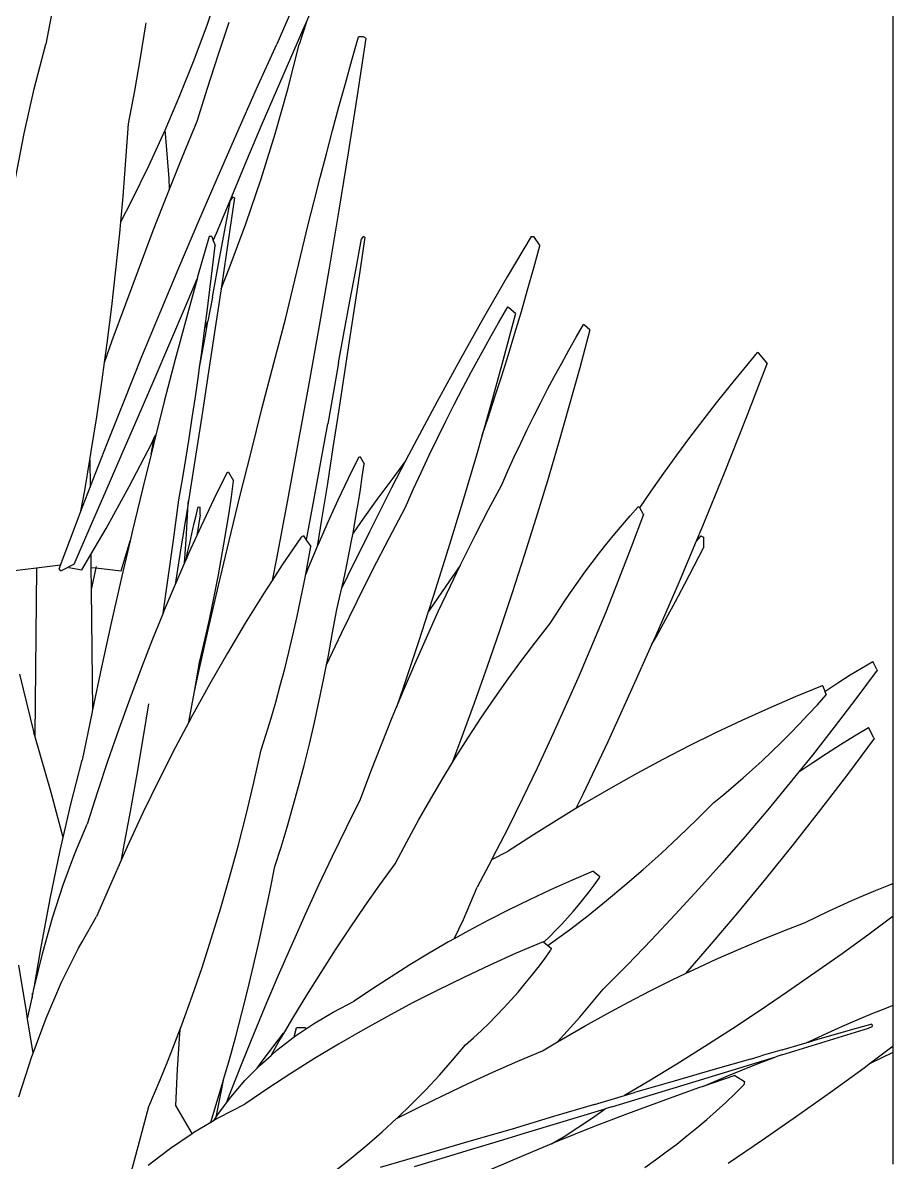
# Model space of a CAD drawing. Header units: metres. Extents: x 244.4 to 340.3, y -4.1 to 64.3.
# Drawn here: x 249.157 to 249.625, y 8.139 to 8.751 of the extents above; entities that cross this region are included whole.
import ezdxf

# ---------------------------------------------------------------- set-up
doc = ezdxf.new("R2010")
doc.units = ezdxf.units.M
doc.layers.add('Edges', color=7, linetype='Continuous')

# ---------------------------------------------------------------- blocks, each defined once
blk = doc.blocks.new('Novo+Sobrado2m fr')
for p, q in [((-5.96313, -0.92845), (-5.96313, -0.42774)), ((-6.3317, -0.4665), (-6.32511, -0.4472)), ((-6.27871, -0.4658), (-6.27157, -0.4492)), ((-6.41411, -0.45381), (-6.41853, -0.47722)), ((-6.28418, -0.45381), (-6.29443, -0.47722)), ((-6.32598, -0.48319), (-6.32004, -0.46548)), ((-6.36771, -0.48461), (-6.36486, -0.4669)), ((-6.36486, -0.4669), (-6.3647, -0.4658)), ((-6.33882, -0.48574), (-6.3317, -0.4665)), ((-6.28684, -0.48461), (-6.27918, -0.4669)), ((-6.27871, -0.4658), (-6.28235, -0.47742)), ((-6.27918, -0.4669), (-6.27871, -0.4658)), ((-6.42484, -0.50125), (-6.41853, -0.47722)), ((-6.30527, -0.50125), (-6.29443, -0.47722)), ((-6.28848, -0.50146), (-6.28235, -0.47742)), ((-6.25406, -0.48589), (-6.25051, -0.47334)), ((-6.24652, -0.47404), (-6.25124, -0.5048)), ((-6.24785, -0.47342), (-6.25051, -0.47334)), ((-6.24652, -0.47404), (-6.24785, -0.47342)), ((-6.33173, -0.50092), (-6.32598, -0.48319)), ((-6.3708, -0.50234), (-6.36771, -0.48461)), ((-6.34646, -0.50489), (-6.33882, -0.48574)), ((-6.29455, -0.50234), (-6.28684, -0.48461)), ((-6.25756, -0.49846), (-6.25406, -0.48589)), ((-6.43028, -0.52536), (-6.42484, -0.50125)), ((-6.3373, -0.51865), (-6.33173, -0.50092)), ((-6.31598, -0.52536), (-6.30527, -0.50125)), ((-6.29532, -0.52556), (-6.28848, -0.50146)), ((-6.26101, -0.51105), (-6.25756, -0.49846)), ((-6.37413, -0.52006), (-6.3708, -0.50234)), ((-6.35442, -0.52346), (-6.34646, -0.50489)), ((-6.3023, -0.52006), (-6.29455, -0.50234)), ((-6.25124, -0.5048), (-6.25612, -0.53565)), ((-6.26441, -0.52366), (-6.26101, -0.51105)), ((-6.37548, -0.53964), (-6.37413, -0.52006)), ((-6.34529, -0.53822), (-6.3373, -0.51865)), ((-6.31044, -0.53964), (-6.3023, -0.52006)), ((-6.43486, -0.54949), (-6.43028, -0.52536)), ((-6.36323, -0.54272), (-6.3546, -0.52389)), ((-6.3546, -0.52389), (-6.35442, -0.52346)), ((-6.35419, -0.52536), (-6.35442, -0.52346)), ((-6.35228, -0.54949), (-6.35419, -0.52536)), ((-6.32654, -0.54949), (-6.31598, -0.52536)), ((-6.30286, -0.54969), (-6.29532, -0.52556)), ((-6.26775, -0.53629), (-6.26441, -0.52366)), ((-6.35205, -0.55516), (-6.34529, -0.53822)), ((-6.27105, -0.54894), (-6.26775, -0.53629)), ((-6.25612, -0.53565), (-6.26116, -0.5666)), ((-6.37705, -0.55926), (-6.37548, -0.53964)), ((-6.37233, -0.56132), (-6.36323, -0.54272)), ((-6.31864, -0.55926), (-6.31044, -0.53964)), ((-6.35205, -0.55516), (-6.35228, -0.54949)), ((-6.33693, -0.57359), (-6.32654, -0.54949)), ((-6.31108, -0.57379), (-6.30286, -0.54969)), ((-6.27429, -0.5616), (-6.27105, -0.54894)), ((-6.35312, -0.55784), (-6.35205, -0.55516)), ((-6.37828, -0.57275), (-6.37705, -0.55926)), ((-6.37828, -0.57275), (-6.37233, -0.56132)), ((-6.36079, -0.57749), (-6.35312, -0.55784)), ((-6.32689, -0.57891), (-6.31864, -0.55926)), ((-6.32126, -0.57158), (-6.31927, -0.56112)), ((-6.3171, -0.55993), (-6.32051, -0.58308)), ((-6.31829, -0.55952), (-6.31927, -0.56112)), ((-6.3171, -0.55993), (-6.31829, -0.55952)), ((-6.27748, -0.57427), (-6.27429, -0.5616)), ((-6.26116, -0.5666), (-6.26635, -0.59762)), ((-6.37884, -0.57891), (-6.37828, -0.57275)), ((-6.34713, -0.59761), (-6.33693, -0.57359)), ((-6.32518, -0.59244), (-6.32126, -0.57158)), ((-6.31997, -0.59782), (-6.31108, -0.57379)), ((-6.28062, -0.58695), (-6.27748, -0.57427)), ((-6.38086, -0.59859), (-6.37884, -0.57891)), ((-6.3683, -0.59718), (-6.36079, -0.57749)), ((-6.33082, -0.58068), (-6.33697, -0.60237)), ((-6.32937, -0.58064), (-6.33082, -0.58068)), ((-6.32937, -0.58064), (-6.32855, -0.58284)), ((-6.32855, -0.58284), (-6.32689, -0.57891)), ((-6.2471, -0.58101), (-6.24983, -0.59955)), ((-6.24806, -0.58068), (-6.24884, -0.58197)), ((-6.2471, -0.58101), (-6.24806, -0.58068)), ((-6.15769, -0.58064), (-6.17055, -0.60233)), ((-6.15769, -0.58064), (-6.15652, -0.58068)), ((-6.15652, -0.58068), (-6.15313, -0.58561)), ((-6.32893, -0.59745), (-6.32753, -0.58557)), ((-6.32855, -0.58284), (-6.32753, -0.58557)), ((-6.32051, -0.58308), (-6.32398, -0.60639)), ((-6.2837, -0.59964), (-6.28062, -0.58695)), ((-6.25201, -0.59871), (-6.24884, -0.58197)), ((-6.15634, -0.59749), (-6.15313, -0.58561)), ((-6.32904, -0.61323), (-6.32518, -0.59244)), ((-6.38311, -0.61831), (-6.38086, -0.59859)), ((-6.37564, -0.61689), (-6.3683, -0.59718)), ((-6.35712, -0.62151), (-6.34713, -0.59761)), ((-6.33037, -0.60924), (-6.32893, -0.59745)), ((-6.32434, -0.60877), (-6.31997, -0.59782)), ((-6.28672, -0.61233), (-6.2837, -0.59964)), ((-6.26635, -0.59762), (-6.2717, -0.62872)), ((-6.25513, -0.61539), (-6.25201, -0.59871)), ((-6.24983, -0.59955), (-6.25261, -0.61822)), ((-6.15962, -0.60928), (-6.15634, -0.59749)), ((-6.34355, -0.61831), (-6.33728, -0.60351)), ((-6.33728, -0.60351), (-6.34303, -0.6244)), ((-6.33697, -0.60237), (-6.33728, -0.60351)), ((-6.17055, -0.60233), (-6.18328, -0.62436)), ((-6.33185, -0.62095), (-6.33037, -0.60924)), ((-6.32434, -0.60877), (-6.32751, -0.62985)), ((-6.32398, -0.60639), (-6.32434, -0.60877)), ((-6.28969, -0.62503), (-6.28672, -0.61233)), ((-6.16298, -0.62099), (-6.15962, -0.60928)), ((-6.38557, -0.63804), (-6.38311, -0.61831)), ((-6.38282, -0.63663), (-6.37564, -0.61689)), ((-6.35196, -0.63804), (-6.34355, -0.61831)), ((-6.32904, -0.61323), (-6.3314, -0.62615)), ((-6.25819, -0.63201), (-6.25513, -0.61539)), ((-6.25261, -0.61822), (-6.25544, -0.63702)), ((-6.17528, -0.6271), (-6.17032, -0.61856)), ((-6.16964, -0.61894), (-6.17032, -0.61856)), ((-6.36687, -0.64524), (-6.35712, -0.62151)), ((-6.34303, -0.6244), (-6.34902, -0.64675)), ((-6.33302, -0.62992), (-6.33185, -0.62095)), ((-6.18328, -0.62436), (-6.19586, -0.64671)), ((-6.16607, -0.62207), (-6.17289, -0.64757)), ((-6.16607, -0.62207), (-6.16964, -0.61894)), ((-6.16641, -0.63262), (-6.16298, -0.62099)), ((-6.33337, -0.63258), (-6.33302, -0.62992)), ((-6.33302, -0.62992), (-6.3314, -0.62615)), ((-6.33282, -0.63393), (-6.3314, -0.62615)), ((-6.32751, -0.62985), (-6.33111, -0.65347)), ((-6.29601, -0.64883), (-6.28969, -0.62503)), ((-6.2717, -0.62872), (-6.27721, -0.65989)), ((-6.18017, -0.63572), (-6.17528, -0.6271)), ((-6.1335, -0.63482), (-6.12952, -0.62798)), ((-6.12613, -0.63078), (-6.13159, -0.65121)), ((-6.12898, -0.62828), (-6.12952, -0.62798)), ((-6.12613, -0.63078), (-6.12898, -0.62828)), ((-6.38697, -0.64833), (-6.38282, -0.63663)), ((-6.3359, -0.65103), (-6.33282, -0.63393)), ((-6.33493, -0.64411), (-6.33337, -0.63258)), ((-6.26118, -0.64855), (-6.25819, -0.63201)), ((-6.18499, -0.64443), (-6.18017, -0.63572)), ((-6.16992, -0.64415), (-6.16641, -0.63262)), ((-6.13742, -0.64172), (-6.1335, -0.63482)), ((-6.38697, -0.64833), (-6.38557, -0.63804)), ((-6.36041, -0.6578), (-6.35196, -0.63804)), ((-6.25544, -0.63702), (-6.25832, -0.65594)), ((-6.14128, -0.64869), (-6.13742, -0.64172)), ((-6.04345, -0.65197), (-6.03599, -0.64311)), ((-6.03548, -0.6433), (-6.03599, -0.64311)), ((-6.38826, -0.6578), (-6.38697, -0.64833)), ((-6.37636, -0.66874), (-6.36687, -0.64524)), ((-6.34902, -0.64675), (-6.35493, -0.66943)), ((-6.3359, -0.65103), (-6.33493, -0.64411)), ((-6.3022, -0.67266), (-6.29601, -0.64883)), ((-6.26118, -0.64855), (-6.26412, -0.66501)), ((-6.19586, -0.64671), (-6.20829, -0.66939)), ((-6.18975, -0.65321), (-6.18499, -0.64443)), ((-6.17289, -0.64757), (-6.17993, -0.67298)), ((-6.17351, -0.6556), (-6.16992, -0.64415)), ((-6.14509, -0.65573), (-6.14128, -0.64869)), ((-6.0309, -0.64872), (-6.0423, -0.67843)), ((-6.0309, -0.64872), (-6.03548, -0.6433)), ((-6.33653, -0.65556), (-6.3359, -0.65103)), ((-6.33111, -0.65347), (-6.33477, -0.67723)), ((-6.19444, -0.66207), (-6.18975, -0.65321)), ((-6.13159, -0.65121), (-6.13722, -0.67157)), ((-6.05082, -0.66097), (-6.04345, -0.65197)), ((-6.39117, -0.67758), (-6.38826, -0.6578)), ((-6.36892, -0.67758), (-6.36041, -0.6578)), ((-6.33818, -0.66691), (-6.33653, -0.65556)), ((-6.27721, -0.65989), (-6.28286, -0.69113)), ((-6.25832, -0.65594), (-6.26125, -0.67497)), ((-6.17717, -0.66695), (-6.17351, -0.6556)), ((-6.14885, -0.66282), (-6.14509, -0.65573)), ((-6.05811, -0.6701), (-6.05082, -0.66097)), ((-6.33986, -0.67817), (-6.33818, -0.66691)), ((-6.26412, -0.66501), (-6.267, -0.68136)), ((-6.19906, -0.671), (-6.19444, -0.66207)), ((-6.18091, -0.67821), (-6.17717, -0.66695)), ((-6.15255, -0.66998), (-6.14885, -0.66282)), ((-6.38559, -0.69197), (-6.37636, -0.66874)), ((-6.35493, -0.66943), (-6.35948, -0.68741)), ((-6.30827, -0.69653), (-6.3022, -0.67266)), ((-6.20829, -0.66939), (-6.22057, -0.6924)), ((-6.20361, -0.68001), (-6.19906, -0.671)), ((-6.17993, -0.67298), (-6.18409, -0.68751)), ((-6.15619, -0.67719), (-6.15255, -0.66998)), ((-6.13722, -0.67157), (-6.14303, -0.69185)), ((-6.06532, -0.67936), (-6.05811, -0.6701)), ((-6.3943, -0.69737), (-6.39117, -0.67758)), ((-6.37747, -0.69737), (-6.36892, -0.67758)), ((-6.34158, -0.68933), (-6.33986, -0.67817)), ((-6.33477, -0.67723), (-6.33849, -0.70114)), ((-6.26125, -0.67497), (-6.26423, -0.69412)), ((-6.18409, -0.68751), (-6.18091, -0.67821)), ((-6.15978, -0.68447), (-6.15619, -0.67719)), ((-6.07243, -0.68874), (-6.06532, -0.67936)), ((-6.0423, -0.67843), (-6.05398, -0.70794)), ((-6.26989, -0.69704), (-6.267, -0.68136)), ((-6.20808, -0.68909), (-6.20361, -0.68001)), ((-6.1633, -0.6918), (-6.15978, -0.68447)), ((-6.39452, -0.71488), (-6.38559, -0.69197)), ((-6.36203, -0.69764), (-6.36086, -0.69197)), ((-6.36181, -0.69218), (-6.36043, -0.68935)), ((-6.36086, -0.69197), (-6.36043, -0.68935)), ((-6.35948, -0.68741), (-6.36075, -0.69244)), ((-6.36043, -0.68935), (-6.35948, -0.68741)), ((-6.34335, -0.70039), (-6.34158, -0.68933)), ((-6.28286, -0.69113), (-6.28867, -0.72242)), ((-6.21249, -0.69824), (-6.20808, -0.68909)), ((-6.18409, -0.68751), (-6.18717, -0.6983)), ((-6.16677, -0.69918), (-6.1633, -0.6918)), ((-6.14303, -0.69185), (-6.149, -0.71206)), ((-6.07946, -0.69825), (-6.07243, -0.68874)), ((-6.39488, -0.7008), (-6.3943, -0.69737)), ((-6.38606, -0.71716), (-6.37747, -0.69737)), ((-6.37373, -0.71509), (-6.36181, -0.69218)), ((-6.36203, -0.69764), (-6.36649, -0.71576)), ((-6.36075, -0.69244), (-6.36203, -0.69764)), ((-6.31421, -0.72042), (-6.30827, -0.69653)), ((-6.27276, -0.71267), (-6.26989, -0.69704)), ((-6.26423, -0.69412), (-6.26726, -0.71339)), ((-6.22057, -0.6924), (-6.22522, -0.70134)), ((-6.39765, -0.71716), (-6.39488, -0.7008)), ((-6.39488, -0.7008), (-6.39473, -0.71543)), ((-6.34515, -0.71135), (-6.34335, -0.70039)), ((-6.33849, -0.70114), (-6.3419, -0.72281)), ((-6.2505, -0.69946), (-6.25607, -0.71079)), ((-6.24967, -0.69917), (-6.2505, -0.69946)), ((-6.24967, -0.69917), (-6.24751, -0.70289)), ((-6.24848, -0.70979), (-6.24751, -0.70289)), ((-6.22522, -0.70134), (-6.2327, -0.71572)), ((-6.22522, -0.70134), (-6.23211, -0.7105)), ((-6.21682, -0.70746), (-6.21249, -0.69824)), ((-6.18717, -0.6983), (-6.19463, -0.72353)), ((-6.17019, -0.70662), (-6.16677, -0.69918)), ((-6.0864, -0.70788), (-6.07946, -0.69825)), ((-6.32135, -0.7078), (-6.3283, -0.72195)), ((-6.32031, -0.70744), (-6.32135, -0.7078)), ((-6.32031, -0.70744), (-6.31762, -0.71208)), ((-6.2495, -0.71662), (-6.24848, -0.70979)), ((-6.22108, -0.71675), (-6.21682, -0.70746)), ((-6.17354, -0.71412), (-6.17019, -0.70662)), ((-6.09325, -0.71763), (-6.0864, -0.70788)), ((-6.05398, -0.70794), (-6.06595, -0.73725)), ((-6.39967, -0.72836), (-6.39473, -0.71543)), ((-6.39473, -0.71543), (-6.39452, -0.71488)), ((-6.3862, -0.73763), (-6.37373, -0.71509)), ((-6.36649, -0.71576), (-6.37214, -0.7394)), ((-6.34699, -0.72221), (-6.34515, -0.71135)), ((-6.31883, -0.7207), (-6.31762, -0.71208)), ((-6.27559, -0.72826), (-6.27276, -0.71267)), ((-6.26726, -0.71339), (-6.27034, -0.73276)), ((-6.25607, -0.71079), (-6.26154, -0.72236)), ((-6.2327, -0.71572), (-6.24468, -0.73936)), ((-6.23211, -0.7105), (-6.24061, -0.72207)), ((-6.18062, -0.72748), (-6.17354, -0.71412)), ((-6.149, -0.71206), (-6.15514, -0.73218)), ((-6.39967, -0.72836), (-6.39765, -0.71716)), ((-6.39469, -0.73697), (-6.38606, -0.71716)), ((-6.34992, -0.74396), (-6.34699, -0.72221)), ((-6.3283, -0.72195), (-6.33513, -0.73639)), ((-6.3201, -0.72923), (-6.31883, -0.7207)), ((-6.32002, -0.74432), (-6.31421, -0.72042)), ((-6.28867, -0.72242), (-6.29464, -0.75378)), ((-6.26154, -0.72236), (-6.26691, -0.73417)), ((-6.25056, -0.72339), (-6.2495, -0.71662)), ((-6.24061, -0.72207), (-6.24909, -0.73387)), ((-6.22526, -0.7261), (-6.22108, -0.71675)), ((-6.09939, -0.7266), (-6.09325, -0.71763)), ((-6.40314, -0.73743), (-6.39967, -0.72836)), ((-6.34227, -0.72519), (-6.34611, -0.74937)), ((-6.34312, -0.74376), (-6.34197, -0.7243)), ((-6.3419, -0.72281), (-6.34227, -0.72519)), ((-6.34197, -0.7243), (-6.3419, -0.72281)), ((-6.3378, -0.7307), (-6.33666, -0.72597)), ((-6.33666, -0.72597), (-6.33567, -0.72612)), ((-6.33565, -0.73023), (-6.33567, -0.72612)), ((-6.27838, -0.7438), (-6.27559, -0.72826)), ((-6.25168, -0.73009), (-6.25056, -0.72339)), ((-6.23411, -0.74278), (-6.22526, -0.7261)), ((-6.19463, -0.72353), (-6.2023, -0.74865)), ((-6.18758, -0.74098), (-6.18062, -0.72748)), ((-6.10456, -0.73084), (-6.10036, -0.72612)), ((-6.09976, -0.72597), (-6.10036, -0.72612)), ((-6.09939, -0.7266), (-6.09976, -0.72597)), ((-6.09732, -0.73009), (-6.09939, -0.7266)), ((-6.33894, -0.73552), (-6.3378, -0.7307)), ((-6.33565, -0.73023), (-6.33738, -0.74134)), ((-6.32143, -0.73768), (-6.3201, -0.72923)), ((-6.27034, -0.73276), (-6.27269, -0.7474)), ((-6.26691, -0.73417), (-6.27218, -0.7462)), ((-6.24909, -0.73387), (-6.25345, -0.74008)), ((-6.25283, -0.73672), (-6.25168, -0.73009)), ((-6.15514, -0.73218), (-6.16145, -0.75222)), ((-6.10871, -0.73566), (-6.10456, -0.73084)), ((-6.09732, -0.73009), (-6.10395, -0.74775)), ((-6.41064, -0.75744), (-6.40314, -0.73743)), ((-6.40337, -0.75677), (-6.39469, -0.73697)), ((-6.39435, -0.75155), (-6.3862, -0.73763)), ((-6.37214, -0.7394), (-6.3733, -0.74435)), ((-6.34123, -0.74544), (-6.34009, -0.74043)), ((-6.34009, -0.74043), (-6.33894, -0.73552)), ((-6.33513, -0.73639), (-6.33738, -0.74134)), ((-6.32281, -0.74605), (-6.32143, -0.73768)), ((-6.24468, -0.73936), (-6.25651, -0.76331)), ((-6.25404, -0.74329), (-6.25345, -0.74008)), ((-6.25345, -0.74008), (-6.25283, -0.73672)), ((-6.19439, -0.75462), (-6.18758, -0.74098)), ((-6.11688, -0.74559), (-6.11282, -0.74058)), ((-6.11282, -0.74058), (-6.10871, -0.73566)), ((-6.06595, -0.73725), (-6.069, -0.74451)), ((-6.37807, -0.76037), (-6.3733, -0.74435)), ((-6.3733, -0.74435), (-6.37771, -0.76335)), ((-6.35296, -0.76549), (-6.34992, -0.74396)), ((-6.34401, -0.75611), (-6.34312, -0.74376)), ((-6.34238, -0.75055), (-6.34123, -0.74544)), ((-6.33738, -0.74134), (-6.34183, -0.75113)), ((-6.3257, -0.76824), (-6.32002, -0.74432)), ((-6.32426, -0.75433), (-6.32281, -0.74605)), ((-6.28129, -0.74221), (-6.29149, -0.75726)), ((-6.28014, -0.74152), (-6.28129, -0.74221)), ((-6.28014, -0.74152), (-6.27842, -0.74404)), ((-6.27842, -0.74404), (-6.27838, -0.7438)), ((-6.27842, -0.74404), (-6.27614, -0.74738)), ((-6.27218, -0.7462), (-6.27269, -0.7474)), ((-6.25529, -0.74977), (-6.25404, -0.74329)), ((-6.24279, -0.75964), (-6.23411, -0.74278)), ((-6.1209, -0.75069), (-6.11688, -0.74559)), ((-6.069, -0.74451), (-6.0782, -0.76635)), ((-6.06651, -0.74152), (-6.069, -0.74451)), ((-6.06651, -0.74152), (-6.06518, -0.74221)), ((-6.06518, -0.74221), (-6.06502, -0.74807)), ((-6.39917, -0.75977), (-6.39435, -0.75155)), ((-6.39435, -0.75155), (-6.39428, -0.75859)), ((-6.34611, -0.74937), (-6.34904, -0.76766)), ((-6.34319, -0.75423), (-6.34238, -0.75055)), ((-6.34183, -0.75113), (-6.34319, -0.75423)), ((-6.27788, -0.7571), (-6.27614, -0.74738)), ((-6.27269, -0.7474), (-6.27735, -0.75847)), ((-6.25659, -0.75619), (-6.25529, -0.74977)), ((-6.2023, -0.74865), (-6.21017, -0.77367)), ((-6.16145, -0.75222), (-6.16792, -0.77217)), ((-6.12487, -0.75589), (-6.1209, -0.75069)), ((-6.10395, -0.74775), (-6.11073, -0.76524)), ((-6.07006, -0.75779), (-6.06502, -0.74807)), ((-6.42356, -0.75896), (-6.43547, -0.76037)), ((-6.42356, -0.75896), (-6.4245, -0.84903)), ((-6.41064, -0.75744), (-6.42356, -0.75896)), ((-6.41144, -0.75956), (-6.41064, -0.75744)), ((-6.40337, -0.75677), (-6.41037, -0.76037)), ((-6.40617, -0.75864), (-6.39917, -0.75977)), ((-6.39428, -0.75859), (-6.39168, -0.75887)), ((-6.39428, -0.75859), (-6.39415, -0.7705)), ((-6.39168, -0.75887), (-6.39415, -0.7705)), ((-6.39151, -0.75806), (-6.39168, -0.75887)), ((-6.39168, -0.75887), (-6.37807, -0.76037)), ((-6.34401, -0.75611), (-6.34841, -0.76616)), ((-6.34319, -0.75423), (-6.34401, -0.75611)), ((-6.32576, -0.76252), (-6.32426, -0.75433)), ((-6.29464, -0.75378), (-6.29695, -0.76567)), ((-6.29149, -0.75726), (-6.29695, -0.76567)), ((-6.27885, -0.76217), (-6.27788, -0.7571)), ((-6.27735, -0.75847), (-6.27885, -0.76217)), ((-6.25793, -0.76253), (-6.25659, -0.75619)), ((-6.1958, -0.75752), (-6.20161, -0.7658)), ((-6.20108, -0.7684), (-6.1958, -0.75752)), ((-6.1958, -0.75752), (-6.19439, -0.75462)), ((-6.12879, -0.76117), (-6.12487, -0.75589)), ((-6.07513, -0.76741), (-6.07006, -0.75779)), ((-6.41144, -0.75956), (-6.41037, -0.76037)), ((-6.37771, -0.76335), (-6.38319, -0.7876)), ((-6.35555, -0.78316), (-6.35296, -0.76549)), ((-6.32732, -0.77062), (-6.32576, -0.76252)), ((-6.27972, -0.76672), (-6.27885, -0.76217)), ((-6.25651, -0.76331), (-6.25948, -0.76947)), ((-6.25932, -0.7688), (-6.25793, -0.76253)), ((-6.2513, -0.77667), (-6.24279, -0.75964)), ((-6.13266, -0.76655), (-6.12879, -0.76117)), ((-6.11073, -0.76524), (-6.11767, -0.78256)), ((-6.39415, -0.7705), (-6.39348, -0.83508)), ((-6.34904, -0.76766), (-6.35487, -0.78148)), ((-6.34841, -0.76616), (-6.34904, -0.76766)), ((-6.33124, -0.79216), (-6.3257, -0.76824)), ((-6.32894, -0.77862), (-6.32732, -0.77062)), ((-6.29695, -0.76567), (-6.30151, -0.77268)), ((-6.28164, -0.77623), (-6.27972, -0.76672)), ((-6.26075, -0.77498), (-6.25948, -0.76947)), ((-6.25948, -0.76947), (-6.25932, -0.7688)), ((-6.20161, -0.7658), (-6.21213, -0.78111)), ((-6.20762, -0.78231), (-6.20108, -0.7684)), ((-6.13649, -0.77202), (-6.13266, -0.76655)), ((-6.0782, -0.76635), (-6.09072, -0.79524)), ((-6.0802, -0.77692), (-6.07513, -0.76741)), ((-6.30151, -0.77268), (-6.31135, -0.78846)), ((-6.28365, -0.78563), (-6.28164, -0.77623)), ((-6.26223, -0.7811), (-6.26075, -0.77498)), ((-6.25964, -0.79387), (-6.2513, -0.77667)), ((-6.21017, -0.77367), (-6.21301, -0.78241)), ((-6.16792, -0.77217), (-6.17456, -0.79203)), ((-6.14399, -0.78321), (-6.14027, -0.77757)), ((-6.14027, -0.77757), (-6.13649, -0.77202)), ((-6.08528, -0.78632), (-6.0802, -0.77692)), ((-6.35555, -0.78316), (-6.36119, -0.79708)), ((-6.35487, -0.78148), (-6.35555, -0.78316)), ((-6.33062, -0.78654), (-6.32894, -0.77862)), ((-6.26441, -0.7936), (-6.26223, -0.7811)), ((-6.21301, -0.78241), (-6.21825, -0.79858)), ((-6.21402, -0.79635), (-6.20762, -0.78231)), ((-6.21213, -0.78111), (-6.21301, -0.78241)), ((-6.14767, -0.78894), (-6.14399, -0.78321)), ((-6.11767, -0.78256), (-6.12475, -0.79971)), ((-6.38319, -0.7876), (-6.38859, -0.81216)), ((-6.33235, -0.79436), (-6.33062, -0.78654)), ((-6.31135, -0.78846), (-6.321, -0.80459)), ((-6.28574, -0.79492), (-6.28365, -0.78563)), ((-6.15524, -0.79854), (-6.14767, -0.78894)), ((-6.09038, -0.79561), (-6.08528, -0.78632)), ((-6.33666, -0.81608), (-6.33124, -0.79216)), ((-6.33415, -0.80209), (-6.33235, -0.79436)), ((-6.28792, -0.8041), (-6.28574, -0.79492)), ((-6.26768, -0.81095), (-6.25964, -0.79387)), ((-6.26669, -0.80594), (-6.26441, -0.7936)), ((-6.17456, -0.79203), (-6.18136, -0.8118)), ((-6.09072, -0.79524), (-6.09296, -0.80026)), ((-6.09296, -0.80026), (-6.09038, -0.79561)), ((-6.36119, -0.79708), (-6.36739, -0.81296)), ((-6.33599, -0.80972), (-6.33415, -0.80209)), ((-6.21825, -0.79858), (-6.22654, -0.82337)), ((-6.22029, -0.81052), (-6.21402, -0.79635)), ((-6.16271, -0.80836), (-6.15524, -0.79854)), ((-6.12475, -0.79971), (-6.13199, -0.81668)), ((-6.09296, -0.80026), (-6.10352, -0.82391)), ((-6.321, -0.80459), (-6.33046, -0.82108)), ((-6.29019, -0.81316), (-6.28792, -0.8041)), ((-6.26768, -0.81095), (-6.26669, -0.80594)), ((-6.17006, -0.8184), (-6.16271, -0.80836)), ((-6.38859, -0.81216), (-6.39348, -0.83508)), ((-6.36739, -0.81296), (-6.37346, -0.82912)), ((-6.33871, -0.82533), (-6.33599, -0.80972)), ((-6.29254, -0.82211), (-6.29019, -0.81316)), ((-6.26909, -0.81811), (-6.26768, -0.81095)), ((-6.2264, -0.82481), (-6.22029, -0.81052)), ((-6.18136, -0.8118), (-6.18833, -0.83147)), ((-5.98627, -0.81638), (-5.98023, -0.81268)), ((-5.9718, -0.81384), (-5.98323, -0.82922)), ((-5.98023, -0.81268), (-5.97415, -0.80907)), ((-5.97186, -0.81349), (-5.97415, -0.80907)), ((-5.97186, -0.81349), (-5.9718, -0.81384)), ((-6.43268, -0.816), (-6.42495, -0.84748)), ((-6.33871, -0.82533), (-6.33666, -0.81608)), ((-6.27159, -0.8301), (-6.26909, -0.81811)), ((-6.1773, -0.82865), (-6.17006, -0.8184)), ((-6.13199, -0.81668), (-6.13937, -0.83348)), ((-5.99823, -0.8241), (-5.99227, -0.82019)), ((-5.99227, -0.82019), (-5.98627, -0.81638)), ((-6.34156, -0.84074), (-6.33871, -0.82533)), ((-6.33046, -0.82108), (-6.33973, -0.83792)), ((-6.29498, -0.83094), (-6.29254, -0.82211)), ((-6.22654, -0.82337), (-6.23012, -0.83377)), ((-6.23012, -0.83377), (-6.2264, -0.82481)), ((-6.10352, -0.82391), (-6.11659, -0.85236)), ((-6.00139, -0.82223), (-6.01578, -0.82814)), ((-6.00094, -0.82228), (-6.00139, -0.82223)), ((-6.00094, -0.82228), (-5.99984, -0.82519)), ((-5.99984, -0.82519), (-5.99823, -0.8241)), ((-5.99984, -0.82519), (-5.99913, -0.82708)), ((-6.37346, -0.82912), (-6.37939, -0.84556)), ((-6.36603, -0.84936), (-6.36314, -0.83188)), ((-6.2975, -0.83965), (-6.29498, -0.83094)), ((-6.2742, -0.84191), (-6.27159, -0.8301)), ((-6.18833, -0.83147), (-6.19545, -0.85103)), ((-6.18441, -0.83911), (-6.1773, -0.82865)), ((-6.01578, -0.82814), (-6.03012, -0.83432)), ((-6.00875, -0.83765), (-6.00391, -0.83241)), ((-6.00391, -0.83241), (-5.99913, -0.82708)), ((-5.98323, -0.82922), (-5.99482, -0.84441)), ((-6.39389, -0.83701), (-6.39911, -0.86216)), ((-6.39348, -0.83508), (-6.39389, -0.83701)), ((-6.33973, -0.83792), (-6.34176, -0.84178)), ((-6.23238, -0.83921), (-6.23012, -0.83377)), ((-6.13937, -0.83348), (-6.14689, -0.85009)), ((-6.03012, -0.83432), (-6.04441, -0.84078)), ((-6.01363, -0.8428), (-6.00875, -0.83765)), ((-6.34176, -0.84178), (-6.34881, -0.85512)), ((-6.34176, -0.84178), (-6.34156, -0.84074)), ((-6.30011, -0.84824), (-6.2975, -0.83965)), ((-6.27692, -0.85354), (-6.2742, -0.84191)), ((-6.2382, -0.85372), (-6.23238, -0.83921)), ((-6.19141, -0.84977), (-6.18441, -0.83911)), ((-6.04441, -0.84078), (-6.05863, -0.84752)), ((-6.01855, -0.84786), (-6.01363, -0.8428)), ((-5.99482, -0.84441), (-6.00658, -0.8594)), ((-5.98393, -0.84914), (-5.97635, -0.84464)), ((-5.97348, -0.85016), (-5.97635, -0.84464)), ((-6.4245, -0.84903), (-6.42495, -0.84748)), ((-6.41566, -0.87954), (-6.4245, -0.84903)), ((-6.37939, -0.84556), (-6.3852, -0.86227)), ((-6.36954, -0.86972), (-6.36603, -0.84936)), ((-6.3028, -0.8567), (-6.30011, -0.84824)), ((-6.19545, -0.85103), (-6.20027, -0.86388)), ((-6.19829, -0.86065), (-6.19141, -0.84977)), ((-6.14689, -0.85009), (-6.15456, -0.86653)), ((-6.05863, -0.84752), (-6.0728, -0.85453)), ((-6.02353, -0.85282), (-6.01855, -0.84786)), ((-5.99148, -0.85377), (-5.98393, -0.84914)), ((-5.97341, -0.85059), (-5.98768, -0.86979)), ((-5.97348, -0.85016), (-5.97341, -0.85059)), ((-6.34881, -0.85512), (-6.35769, -0.87265)), ((-6.30673, -0.87423), (-6.3028, -0.8567)), ((-6.27975, -0.86499), (-6.27692, -0.85354)), ((-6.24388, -0.86835), (-6.2382, -0.85372)), ((-6.11659, -0.85236), (-6.12994, -0.88057)), ((-6.0728, -0.85453), (-6.0869, -0.86181)), ((-6.02854, -0.85769), (-6.02353, -0.85282)), ((-5.99897, -0.85853), (-5.99148, -0.85377)), ((-6.4051, -0.8859), (-6.39911, -0.86216)), ((-6.3852, -0.86227), (-6.39087, -0.87925)), ((-6.20027, -0.86388), (-6.19829, -0.86065)), ((-6.0869, -0.86181), (-6.10094, -0.86936)), ((-6.0387, -0.86714), (-6.0336, -0.86246)), ((-6.0336, -0.86246), (-6.02854, -0.85769)), ((-6.00658, -0.8594), (-6.0138, -0.8684)), ((-6.0138, -0.8684), (-6.00641, -0.8634)), ((-6.00641, -0.8634), (-5.99897, -0.85853)), ((-6.37313, -0.88984), (-6.36954, -0.86972)), ((-6.28269, -0.87625), (-6.27975, -0.86499)), ((-6.2494, -0.88307), (-6.24388, -0.86835)), ((-6.20505, -0.87172), (-6.20027, -0.86388)), ((-6.15456, -0.86653), (-6.16238, -0.88277)), ((-6.10094, -0.86936), (-6.11491, -0.87718)), ((-6.04384, -0.87171), (-6.0387, -0.86714)), ((-6.01383, -0.86842), (-6.01848, -0.87421)), ((-6.01383, -0.86842), (-6.0138, -0.8684)), ((-6.35769, -0.87265), (-6.36638, -0.89053)), ((-6.31087, -0.89148), (-6.30673, -0.87423)), ((-6.21168, -0.883), (-6.20505, -0.87172)), ((-6.04902, -0.87619), (-6.04384, -0.87171)), ((-6.01848, -0.87421), (-6.03054, -0.88881)), ((-5.98768, -0.86979), (-6.00215, -0.88876)), ((-6.40918, -0.90372), (-6.41566, -0.87954)), ((-6.39087, -0.87925), (-6.3964, -0.89649)), ((-6.28573, -0.88731), (-6.28269, -0.87625)), ((-6.12994, -0.88057), (-6.13364, -0.88819)), ((-6.11491, -0.87718), (-6.12881, -0.88527)), ((-6.0595, -0.88485), (-6.05424, -0.88057)), ((-6.05424, -0.88057), (-6.04902, -0.87619)), ((-6.40918, -0.90372), (-6.4051, -0.8859)), ((-6.28887, -0.89819), (-6.28573, -0.88731)), ((-6.25699, -0.89835), (-6.2494, -0.88307)), ((-6.21818, -0.89446), (-6.21168, -0.883)), ((-6.16238, -0.88277), (-6.17033, -0.89882)), ((-6.12881, -0.88527), (-6.13364, -0.88819)), ((-6.06885, -0.89422), (-6.0595, -0.88485)), ((-6.37681, -0.9097), (-6.37313, -0.88984)), ((-6.36638, -0.89053), (-6.37488, -0.90876)), ((-6.31521, -0.90847), (-6.31087, -0.89148)), ((-6.14264, -0.89363), (-6.1564, -0.90226)), ((-6.13364, -0.88819), (-6.14264, -0.89363)), ((-6.07832, -0.90336), (-6.06885, -0.89422)), ((-6.03054, -0.88881), (-6.04276, -0.90322)), ((-6.00215, -0.88876), (-6.01682, -0.90748)), ((-6.40304, -0.91231), (-6.3964, -0.89649)), ((-6.29212, -0.90886), (-6.28887, -0.89819)), ((-6.26445, -0.91375), (-6.25699, -0.89835)), ((-6.22456, -0.90613), (-6.21818, -0.89446)), ((-6.17033, -0.89882), (-6.17843, -0.91468)), ((-6.41079, -0.91074), (-6.40918, -0.90372)), ((-6.2308, -0.91798), (-6.22456, -0.90613)), ((-6.1564, -0.90226), (-6.17008, -0.91115)), ((-6.08788, -0.91227), (-6.07832, -0.90336)), ((-6.04276, -0.90322), (-6.05512, -0.91742)), ((-6.41618, -0.93663), (-6.41079, -0.91074)), ((-6.40922, -0.92911), (-6.40304, -0.91231)), ((-6.37488, -0.90876), (-6.37795, -0.91562)), ((-6.37795, -0.91562), (-6.37681, -0.9097)), ((-6.31976, -0.92517), (-6.31521, -0.90847)), ((-6.29547, -0.91933), (-6.29212, -0.90886)), ((-6.17887, -0.91552), (-6.17008, -0.91115)), ((-6.09754, -0.92095), (-6.08788, -0.91227)), ((-6.01682, -0.90748), (-6.03169, -0.92596)), ((-6.37795, -0.91562), (-6.38317, -0.92731)), ((-6.27178, -0.92927), (-6.26445, -0.91375)), ((-6.23899, -0.92924), (-6.2308, -0.91798)), ((-6.17887, -0.91552), (-6.18667, -0.93035)), ((-6.17843, -0.91468), (-6.17887, -0.91552)), ((-6.05512, -0.91742), (-6.06763, -0.93142)), ((-6.29817, -0.93289), (-6.29547, -0.91933)), ((-6.12441, -0.92189), (-6.13596, -0.92684)), ((-6.12441, -0.92189), (-6.12096, -0.92461)), ((-6.12096, -0.92461), (-6.12123, -0.92565)), ((-6.1073, -0.92939), (-6.09754, -0.92095)), ((-6.41494, -0.94686), (-6.40922, -0.92911)), ((-6.38317, -0.92731), (-6.39127, -0.9462)), ((-6.3245, -0.9416), (-6.31976, -0.92517)), ((-6.27899, -0.94491), (-6.27178, -0.92927)), ((-6.24707, -0.94069), (-6.23899, -0.92924)), ((-6.19414, -0.94782), (-6.18667, -0.93035)), ((-6.13596, -0.92684), (-6.14737, -0.93195)), ((-6.12657, -0.93295), (-6.12386, -0.92932)), ((-6.12386, -0.92932), (-6.12123, -0.92565)), ((-6.11715, -0.9376), (-6.1073, -0.92939)), ((-6.03169, -0.92596), (-6.04675, -0.94419)), ((-5.9727, -0.93225), (-5.96634, -0.92969)), ((-5.96634, -0.92969), (-5.96313, -0.92845)), ((-5.96313, -0.94599), (-5.96313, -0.92845)), ((-6.42124, -0.9635), (-6.41618, -0.93663)), ((-6.30098, -0.94628), (-6.29817, -0.93289)), ((-6.14737, -0.93195), (-6.15862, -0.93723)), ((-6.13223, -0.94006), (-6.12936, -0.93653)), ((-6.12936, -0.93653), (-6.12657, -0.93295)), ((-6.06763, -0.93142), (-6.08029, -0.94521)), ((-5.98536, -0.93763), (-5.97903, -0.9349)), ((-5.97903, -0.9349), (-5.9727, -0.93225)), ((-6.32945, -0.95773), (-6.3245, -0.9416)), ((-6.25504, -0.95235), (-6.24707, -0.94069)), ((-6.16972, -0.94266), (-6.18067, -0.94825)), ((-6.15862, -0.93723), (-6.16972, -0.94266)), ((-6.13517, -0.94353), (-6.13223, -0.94006)), ((-6.12709, -0.94558), (-6.11715, -0.9376)), ((-5.99795, -0.94335), (-5.99166, -0.94045)), ((-5.99166, -0.94045), (-5.98536, -0.93763)), ((-6.42019, -0.96552), (-6.41494, -0.94686)), ((-6.39907, -0.95987), (-6.39127, -0.9462)), ((-6.30388, -0.9595), (-6.30098, -0.94628)), ((-6.28606, -0.96067), (-6.27899, -0.94491)), ((-6.19908, -0.95823), (-6.19414, -0.94782)), ((-6.18067, -0.94825), (-6.19146, -0.954)), ((-6.14128, -0.95031), (-6.13819, -0.94695)), ((-6.13819, -0.94695), (-6.13517, -0.94353)), ((-6.13712, -0.95331), (-6.12709, -0.94558)), ((-6.08029, -0.94521), (-6.09308, -0.95879)), ((-6.04675, -0.94419), (-6.062, -0.96218)), ((-6.01047, -0.9494), (-6.00422, -0.94633)), ((-6.00422, -0.94633), (-5.99795, -0.94335)), ((-5.96313, -0.94599), (-5.97613, -0.95566)), ((-5.96313, -0.99389), (-5.96313, -0.94599)), ((-6.26291, -0.96419), (-6.25504, -0.95235)), ((-6.19146, -0.954), (-6.19908, -0.95823)), ((-6.14769, -0.95688), (-6.14445, -0.95362)), ((-6.14724, -0.96079), (-6.13712, -0.95331)), ((-6.14445, -0.95362), (-6.14128, -0.95031)), ((-6.03443, -0.9589), (-6.02247, -0.95404)), ((-6.02247, -0.95404), (-6.01047, -0.9494)), ((-6.401, -0.96324), (-6.39907, -0.95987)), ((-6.3346, -0.97358), (-6.32945, -0.95773)), ((-6.30688, -0.97256), (-6.30388, -0.9595)), ((-6.29301, -0.97654), (-6.28606, -0.96067)), ((-6.20209, -0.95991), (-6.21256, -0.96597)), ((-6.19908, -0.95823), (-6.20209, -0.95991)), ((-6.15127, -0.9598), (-6.16569, -0.96598)), ((-6.15127, -0.9598), (-6.15097, -0.96004)), ((-6.15097, -0.96004), (-6.14769, -0.95688)), ((-6.15097, -0.96004), (-6.1487, -0.96183)), ((-6.1487, -0.96183), (-6.14724, -0.96079)), ((-6.09308, -0.95879), (-6.10602, -0.97215)), ((-6.04637, -0.96395), (-6.03443, -0.9589)), ((-5.97613, -0.95566), (-5.99063, -0.9662)), ((-6.42482, -0.98453), (-6.42124, -0.9635)), ((-6.42482, -0.98453), (-6.42019, -0.96552)), ((-6.41005, -0.98149), (-6.401, -0.96324)), ((-6.27066, -0.97622), (-6.26291, -0.96419)), ((-6.21256, -0.96597), (-6.22286, -0.97219)), ((-6.16569, -0.96598), (-6.17993, -0.97236)), ((-6.15059, -0.96908), (-6.1473, -0.96448)), ((-6.1487, -0.96183), (-6.14696, -0.96319)), ((-6.14696, -0.96319), (-6.1473, -0.96448)), ((-6.062, -0.96218), (-6.07484, -0.97693)), ((-6.05826, -0.96921), (-6.04637, -0.96395)), ((-5.99063, -0.9662), (-6.00522, -0.97656)), ((-6.42896, -0.99736), (-6.433, -0.97231)), ((-6.33994, -0.98912), (-6.3346, -0.97358)), ((-6.30998, -0.98546), (-6.30688, -0.97256)), ((-6.22286, -0.97219), (-6.23301, -0.97857)), ((-6.17993, -0.97236), (-6.19398, -0.97894)), ((-6.15746, -0.97807), (-6.15397, -0.97361)), ((-6.15397, -0.97361), (-6.15059, -0.96908)), ((-6.10602, -0.97215), (-6.1191, -0.9853)), ((-6.07011, -0.97467), (-6.05826, -0.96921)), ((-6.29982, -0.99252), (-6.29301, -0.97654)), ((-6.2783, -0.98844), (-6.27066, -0.97622)), ((-6.23301, -0.97857), (-6.24298, -0.98509)), ((-6.19398, -0.97894), (-6.20784, -0.98572)), ((-6.16103, -0.98247), (-6.15746, -0.97807)), ((-6.08192, -0.98032), (-6.07484, -0.97693)), ((-6.07484, -0.97693), (-6.07011, -0.97467)), ((-6.00522, -0.97656), (-6.01991, -0.98673)), ((-6.42557, -0.98803), (-6.42494, -0.98505)), ((-6.42494, -0.98505), (-6.42482, -0.98453)), ((-6.41842, -1.00093), (-6.41005, -0.98149)), ((-6.31318, -0.99817), (-6.30998, -0.98546)), ((-6.24298, -0.98509), (-6.25279, -0.99177)), ((-6.20784, -0.98572), (-6.22151, -0.9927)), ((-6.16471, -0.98681), (-6.16103, -0.98247)), ((-6.13155, -1.00033), (-6.1191, -0.9853)), ((-6.09368, -0.98618), (-6.08192, -0.98032)), ((-6.42834, -1.00127), (-6.42598, -0.98999)), ((-6.42595, -0.98733), (-6.42598, -0.98999)), ((-6.42598, -0.98999), (-6.42557, -0.98803)), ((-6.34548, -1.00437), (-6.33994, -0.98912)), ((-6.28583, -1.00085), (-6.2783, -0.98844)), ((-6.26405, -0.99756), (-6.25279, -0.99177)), ((-6.17233, -0.99528), (-6.16847, -0.99108)), ((-6.16847, -0.99108), (-6.16471, -0.98681)), ((-6.11704, -0.99847), (-6.10539, -0.99223)), ((-6.10539, -0.99223), (-6.09368, -0.98618)), ((-6.01991, -0.98673), (-6.03467, -0.99671)), ((-6.42834, -1.00127), (-6.42896, -0.99736)), ((-6.31647, -1.01072), (-6.31318, -0.99817)), ((-6.30649, -1.0086), (-6.29982, -0.99252)), ((-6.27475, -1.00389), (-6.26405, -0.99756)), ((-6.22151, -0.9927), (-6.23498, -0.99988)), ((-6.17629, -0.99941), (-6.17233, -0.99528)), ((-6.03467, -0.99671), (-6.04952, -1.00651)), ((-5.97453, -0.99843), (-5.9666, -0.99523)), ((-5.9666, -0.99523), (-5.96313, -0.99389)), ((-5.96313, -1.01598), (-5.96313, -0.99389)), ((-6.42541, -1.01973), (-6.42834, -1.00127)), ((-6.42541, -1.01973), (-6.41842, -1.00093)), ((-6.34618, -1.00619), (-6.34548, -1.00437)), ((-6.29011, -1.00813), (-6.28583, -1.00085)), ((-6.27854, -1.00645), (-6.27475, -1.00389)), ((-6.23498, -0.99988), (-6.24825, -1.00726)), ((-6.18447, -1.00747), (-6.18034, -1.00348)), ((-6.18034, -1.00348), (-6.17629, -0.99941)), ((-6.14347, -1.01349), (-6.13155, -1.00033)), ((-6.12864, -1.00491), (-6.11704, -0.99847)), ((-5.99034, -1.00514), (-5.98244, -1.00173)), ((-5.97463, -1.00406), (-5.98501, -1.00699)), ((-5.98244, -1.00173), (-5.97453, -0.99843)), ((-5.97463, -1.00406), (-5.97438, -1.00532)), ((-6.35121, -1.01932), (-6.34618, -1.00619)), ((-6.34779, -1.02821), (-6.34645, -1.00909)), ((-6.34645, -1.00909), (-6.34618, -1.00619)), ((-6.31303, -1.02479), (-6.30649, -1.0086)), ((-6.30227, -1.02391), (-6.29075, -1.00889)), ((-6.29324, -1.01344), (-6.29011, -1.00813)), ((-6.29075, -1.00889), (-6.29011, -1.00813)), ((-6.28506, -1.0109), (-6.28375, -1.006)), ((-6.28488, -1.01075), (-6.27854, -1.00645)), ((-6.27915, -1.00608), (-6.28375, -1.006)), ((-6.27854, -1.00645), (-6.27915, -1.00608)), ((-6.24825, -1.00726), (-6.26132, -1.01483)), ((-6.1887, -1.01139), (-6.18447, -1.00747)), ((-6.14017, -1.01153), (-6.12864, -1.00491)), ((-6.04952, -1.00651), (-6.06444, -1.01611)), ((-6.02296, -1.02058), (-5.97638, -1.00618)), ((-5.99559, -1.01), (-6.00638, -1.01309)), ((-6.00606, -1.01228), (-5.99821, -1.00866)), ((-5.99821, -1.00866), (-5.99034, -1.00514)), ((-5.98501, -1.00699), (-5.99559, -1.01)), ((-5.97638, -1.00618), (-5.97438, -1.00532)), ((-6.31987, -1.02309), (-6.31647, -1.01072)), ((-6.29749, -1.02088), (-6.29324, -1.01344)), ((-6.2944, -1.01814), (-6.28506, -1.0109)), ((-6.28506, -1.0109), (-6.28488, -1.01075)), ((-6.26132, -1.01483), (-6.27418, -1.0226)), ((-6.19993, -1.02343), (-6.19303, -1.01525)), ((-6.19303, -1.01525), (-6.1887, -1.01139)), ((-6.15164, -1.01835), (-6.14347, -1.01349)), ((-6.14347, -1.01349), (-6.14017, -1.01153)), ((-6.06444, -1.01611), (-6.07944, -1.02551)), ((-6.0229, -1.01788), (-6.01184, -1.01467)), ((-6.01184, -1.01467), (-6.00992, -1.01411)), ((-6.00992, -1.01411), (-6.00606, -1.01228)), ((-6.00992, -1.01411), (-6.00638, -1.01309)), ((-5.96313, -1.01598), (-5.9753, -1.02504)), ((-5.96313, -1.01919), (-5.96313, -1.01598)), ((-6.42928, -1.03151), (-6.42607, -1.0215)), ((-6.42607, -1.0215), (-6.42541, -1.01973)), ((-6.35322, -1.02428), (-6.35121, -1.01932)), ((-6.3033, -1.02604), (-6.29749, -1.02088)), ((-6.29749, -1.02088), (-6.2944, -1.01814)), ((-6.27418, -1.0226), (-6.28684, -1.03055)), ((-6.16496, -1.02404), (-6.15164, -1.01835)), ((-6.06896, -1.03469), (-6.02622, -1.02159)), ((-6.03982, -1.02283), (-6.06014, -1.02866)), ((-6.03982, -1.02283), (-6.03414, -1.02116)), ((-6.03667, -1.02563), (-6.02622, -1.02159)), ((-6.0229, -1.01788), (-6.03414, -1.02116)), ((-6.02296, -1.02058), (-6.02622, -1.02159)), ((-5.9753, -1.02504), (-5.96945, -1.02216)), ((-5.96945, -1.02216), (-5.96313, -1.01919)), ((-5.96313, -1.07925), (-5.96313, -1.01919)), ((-6.35714, -1.03395), (-6.35322, -1.02428)), ((-6.3487, -1.04779), (-6.34779, -1.02821)), ((-6.32281, -1.03337), (-6.31987, -1.02309)), ((-6.31944, -1.04109), (-6.31303, -1.02479)), ((-6.31157, -1.03443), (-6.3049, -1.02766)), ((-6.3049, -1.02766), (-6.30227, -1.02391)), ((-6.3049, -1.02766), (-6.3033, -1.02604)), ((-6.20706, -1.03145), (-6.19993, -1.02343)), ((-6.17825, -1.02992), (-6.16496, -1.02404)), ((-6.07944, -1.02551), (-6.09452, -1.03473)), ((-6.06014, -1.02866), (-6.08091, -1.03467)), ((-6.0516, -1.03169), (-6.03667, -1.02563)), ((-5.97881, -1.02765), (-5.99692, -1.04081)), ((-5.9753, -1.02504), (-5.97881, -1.02765)), ((-6.43301, -1.04317), (-6.42928, -1.03151)), ((-6.36326, -1.04827), (-6.35714, -1.03395)), ((-6.32445, -1.04147), (-6.32281, -1.03337)), ((-6.32336, -1.03528), (-6.32281, -1.03337)), ((-6.31918, -1.04329), (-6.31157, -1.03443)), ((-6.28684, -1.03055), (-6.2993, -1.0387)), ((-6.21441, -1.03931), (-6.20706, -1.03145)), ((-6.1915, -1.03599), (-6.17825, -1.02992)), ((-6.11432, -1.04848), (-6.06896, -1.03469)), ((-6.09452, -1.03473), (-6.10748, -1.04245)), ((-6.08091, -1.03467), (-6.1021, -1.04087)), ((-6.06542, -1.03754), (-6.0516, -1.03169)), ((-6.04832, -1.03169), (-6.06542, -1.03754)), ((-6.04832, -1.03169), (-6.04314, -1.03498)), ((-6.04314, -1.03498), (-6.04337, -1.03672)), ((-6.32694, -1.04729), (-6.32336, -1.03528)), ((-6.32144, -1.04633), (-6.31944, -1.04109)), ((-6.2993, -1.0387), (-6.31154, -1.04704)), ((-6.22198, -1.04701), (-6.21441, -1.03931)), ((-6.2047, -1.04224), (-6.1915, -1.03599)), ((-6.10748, -1.04245), (-6.1021, -1.04087)), ((-6.06777, -1.03835), (-6.087, -1.04521)), ((-6.06542, -1.03754), (-6.06777, -1.03835)), ((-6.04818, -1.04145), (-6.04337, -1.03672)), ((-5.99692, -1.04081), (-6.01514, -1.05374)), ((-6.32991, -1.05681), (-6.32694, -1.04729)), ((-6.32707, -1.05409), (-6.32445, -1.04147)), ((-6.32611, -1.0526), (-6.32144, -1.04633)), ((-6.3256, -1.05426), (-6.31154, -1.04704)), ((-6.32144, -1.04633), (-6.31918, -1.04329)), ((-6.22977, -1.05454), (-6.22198, -1.04701)), ((-6.21787, -1.04867), (-6.2047, -1.04224)), ((-6.12369, -1.04723), (-6.14565, -1.05376)), ((-6.12369, -1.04723), (-6.10748, -1.04245)), ((-6.087, -1.04521), (-6.10601, -1.05226)), ((-6.05816, -1.05072), (-6.05311, -1.04611)), ((-6.05311, -1.04611), (-6.04818, -1.04145)), ((-6.36816, -1.06718), (-6.36326, -1.04827)), ((-6.33998, -1.06285), (-6.3487, -1.04779)), ((-6.32707, -1.05409), (-6.32611, -1.0526)), ((-6.23007, -1.05482), (-6.21787, -1.04867)), ((-6.15896, -1.06193), (-6.11786, -1.04955)), ((-6.10601, -1.05226), (-6.1248, -1.05952)), ((-6.12471, -1.0544), (-6.11786, -1.04955)), ((-6.11432, -1.04848), (-6.11786, -1.04955)), ((-6.06332, -1.05526), (-6.05816, -1.05072)), ((-6.33896, -1.06216), (-6.32991, -1.05681)), ((-6.32991, -1.05681), (-6.32814, -1.05576)), ((-6.32814, -1.05576), (-6.32707, -1.05409)), ((-6.32814, -1.05576), (-6.3256, -1.05426)), ((-6.23778, -1.06191), (-6.23007, -1.05482)), ((-6.23007, -1.05482), (-6.22977, -1.05454)), ((-6.14565, -1.05376), (-6.16796, -1.06045)), ((-6.1248, -1.05952), (-6.14335, -1.06696)), ((-6.14005, -1.06439), (-6.12471, -1.0544)), ((-6.0686, -1.05974), (-6.06332, -1.05526)), ((-6.01514, -1.05374), (-6.03347, -1.06644)), ((-6.3516, -1.07074), (-6.33998, -1.06285)), ((-6.33998, -1.06285), (-6.33896, -1.06216)), ((-6.246, -1.06911), (-6.23778, -1.06191)), ((-6.16796, -1.06045), (-6.19119, -1.06718)), ((-6.17475, -1.06677), (-6.15896, -1.06193)), ((-6.14672, -1.06837), (-6.14005, -1.06439)), ((-6.0795, -1.0685), (-6.07399, -1.06415)), ((-6.07399, -1.06415), (-6.0686, -1.05974)), ((-6.37268, -1.08376), (-6.36816, -1.06718)), ((-6.36349, -1.07996), (-6.35297, -1.0718)), ((-6.35297, -1.0718), (-6.3516, -1.07074)), ((-6.25444, -1.07613), (-6.246, -1.06911)), ((-6.19119, -1.06718), (-6.21481, -1.07407)), ((-6.20555, -1.07607), (-6.19029, -1.07149)), ((-6.19029, -1.07149), (-6.17475, -1.06677)), ((-6.14672, -1.06837), (-6.16168, -1.07461)), ((-6.14335, -1.06696), (-6.14672, -1.06837)), ((-6.08512, -1.07279), (-6.0795, -1.0685)), ((-6.03347, -1.06644), (-6.0519, -1.0789)), ((-6.26308, -1.08299), (-6.25444, -1.07613)), ((-6.21481, -1.07407), (-6.2388, -1.08113)), ((-6.22049, -1.08051), (-6.20555, -1.07607)), ((-6.16168, -1.07461), (-6.17977, -1.08244)), ((-6.0967, -1.08116), (-6.09085, -1.07701)), ((-6.09085, -1.07701), (-6.08512, -1.07279))]:
    blk.add_line(p, q)

msp = doc.modelspace()

# ---------------------------------------------------------------- block references
at = {"layer": 'Edges'}
msp.add_blockref('Novo+Sobrado2m fr', (255.5882, 9.21727), dxfattribs=at)

doc.saveas('drawing.dxf')
